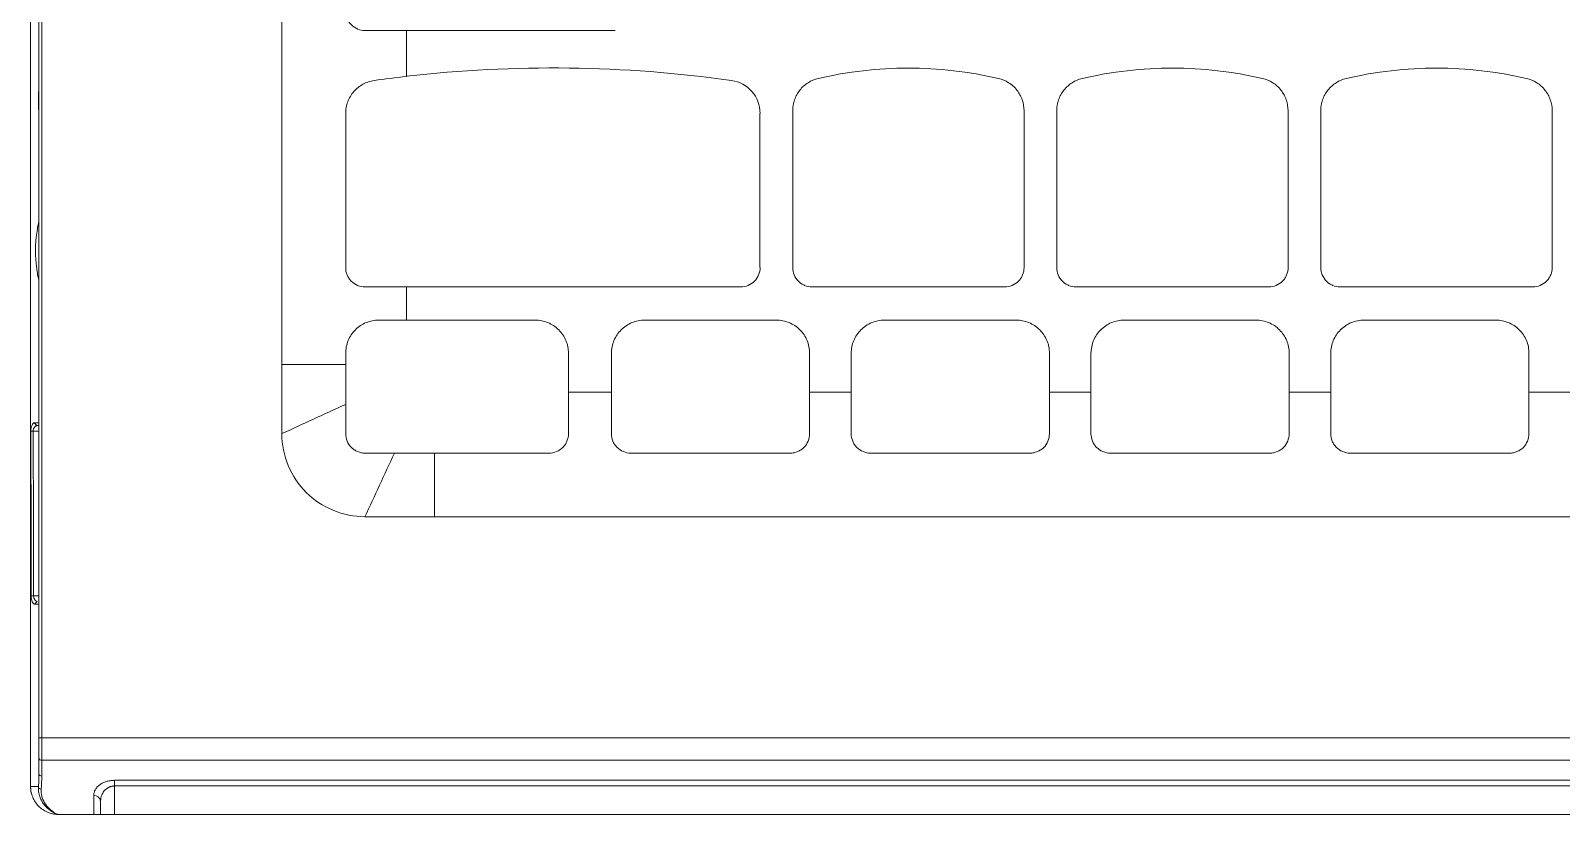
# Model space of a CAD drawing. Header units: millimetres. Extents: x -162 to 162, y -109 to 109.
# Drawn here: x -161.5 to -51.1, y -108.9 to -52.3 of the extents above; entities that cross this region are included whole.
import ezdxf

# ---------------------------------------------------------------- set-up
doc = ezdxf.new("R2010")
doc.units = ezdxf.units.MM

msp = doc.modelspace()

# ---------------------------------------------------------------- linework, layer by layer
at = {"color": 7, "linetype": 'Continuous', "lineweight": 15}
for p, q in [((-160.9, -105.93), (-160.9, 56.43)), ((-160.7, 56.43), (-160.7, -106.09)), ((-143.38, -81.36), (-143.38, 17.64)), ((-134.38, -55.57), (-134.38, -52.27)), ((-119.32, -52.27), (-134.38, -52.27)), ((-138.77, -58.24), (-138.77, -69.37)), ((-108.88, -58.24), (-108.88, -69.37)), ((-106.52, -69.37), (-106.52, -58.05)), ((-89.83, -58.05), (-89.83, -69.37)), ((-87.47, -69.37), (-87.47, -58.05)), ((-70.78, -58.05), (-70.78, -69.37)), ((-68.42, -69.37), (-68.42, -58.05)), ((-51.73, -58.05), (-51.73, -69.37)), ((-134.38, -73.16), (-134.38, -70.77)), ((-110.27, -70.77), (-134.38, -70.77)), ((-91.22, -70.77), (-105.13, -70.77)), ((-72.17, -70.77), (-86.08, -70.77)), ((-53.12, -70.77), (-67.03, -70.77)), ((-134.38, -73.17), (-125.1, -73.17)), ((-117.2, -73.17), (-107.7, -73.17)), ((-99.9, -73.17), (-90.4, -73.17)), ((-82.6, -73.17), (-73.1, -73.17)), ((-65.3, -73.17), (-55.8, -73.17)), ((-138.77, -75.56), (-138.77, -76.35)), ((-122.7, -75.56), (-122.7, -78.36)), ((-119.6, -78.36), (-119.6, -75.56)), ((-105.3, -75.56), (-105.3, -78.36)), ((-102.3, -78.36), (-102.3, -75.56)), ((-88, -75.56), (-88, -78.36)), ((-85, -78.36), (-85, -75.56)), ((-70.7, -75.56), (-70.7, -78.36)), ((-67.7, -78.36), (-67.7, -75.56)), ((-53.4, -75.56), (-53.4, -78.36)), ((-122.7, -78.36), (-119.6, -78.36)), ((-105.3, -78.36), (-102.3, -78.36)), ((-88, -78.36), (-85, -78.36)), ((-70.7, -78.36), (-67.7, -78.36)), ((-53.4, -78.36), (-50.4, -78.36)), ((-161.24, -80.58), (-161.05, -80.78)), ((-161.49, -81.18), (-161.32, -81.18)), ((-160.9, -80.78), (-161.05, -80.78)), ((-124.1, -82.77), (-132.37, -82.77)), ((-118.2, -82.77), (-106.7, -82.77)), ((-100.9, -82.77), (-89.4, -82.77)), ((-83.6, -82.77), (-72.1, -82.77)), ((-66.3, -82.77), (-54.8, -82.77)), ((137.38, -87.36), (-137.38, -87.36)), ((-161.5, -89.35), (-161.5, -89.35)), ((-161.29, -93.08), (-161.46, -93.08)), ((-161.03, -93.48), (-161.22, -93.68)), ((160.9, -103.33), (-160.9, -103.33)), ((160.7, -104.94), (-160.7, -104.94)), ((155.45, -106.39), (-155.45, -106.39)), ((155.45, -106.79), (-155.45, -106.79)), ((-155.45, -106.79), (-155.45, -108.85)), ((-156.95, -107.48), (-156.95, -108.85)), ((-156.45, -107.88), (-156.45, -108.85)), ((-159.54, -108.84), (-159.54, -108.85)), ((159.51, -108.85), (-159.51, -108.85)), ((-159.5, -108.85), (-159.51, -108.85))]:
    msp.add_line(p, q, dxfattribs=at)
at = {"color": 8, "linetype": 'Continuous', "lineweight": 15}
for p, q in [((-160.9, -81.18), (-161.32, -81.18)), ((-161.29, -93.08), (-160.9, -93.08))]:
    msp.add_line(p, q, dxfattribs=at)
at = {"color": 7, "linetype": 'Continuous', "lineweight": 15, "flags": 128}
msp.add_lwpolyline([(-155.45, -106.39), (-155.45, -106.43), (-155.45, -106.47), (-155.45, -106.52), (-155.45, -106.57), (-155.45, -106.62), (-155.45, -106.68), (-155.45, -106.74), (-155.45, -106.79)], dxfattribs=at)
at = {"color": 7, "linetype": 'Continuous', "lineweight": 15}
for centre, radius, start, end in [((-123.83, -147.29), 92.33, 81.9758, 96.5613), ((-98.18, -83.42), 28.45, 76.7943, 103.2057), ((-79.13, -83.42), 28.45, 76.7943, 103.2057), ((-60.08, -83.42), 28.45, 76.7943, 103.2057), ((-111.27, -58.24), 2.4, 0.0007, 81.9759), ((-110.27, -69.37), 1.4, 269.9984, 0.0057), ((-160.72, -104.76), 0.184, 186.6588, 275.3839), ((-160.72, -105.9), 0.184, 186.6588, 275.3839), ((-156.91, -107.94), 0.46, 6.6588, 95.3839), ((-159.71, -108.75), 0.189, 329.0116, 331.2465)]:
    msp.add_arc(centre, radius, start, end, dxfattribs=at)
for points, knots in [([(-161.5, 88.25), (-161.5, 58.65), (-161.5, 29.06), (-161.5, -15.34), (-161.5, -30.15), (-161.5, -52.35), (-161.5, -59.75), (-161.5, -74.55), (-161.5, -81.95), (-161.5, -89.35)], [0, 0, 0, 0, 0.5, 0.5, 0.75, 0.75, 0.875, 0.875, 1, 1, 1, 1]), ([(-138.77, -50.87), (-138.77, -50.96), (-138.76, -51.05), (-138.73, -51.23), (-138.7, -51.32), (-138.63, -51.49), (-138.58, -51.57), (-138.48, -51.72), (-138.42, -51.79), (-138.23, -51.98), (-138.07, -52.09), (-137.74, -52.23), (-137.55, -52.27), (-137.37, -52.27)], [0, 0, 0, 0, 0.125, 0.125, 0.25, 0.25, 0.375, 0.375, 0.5, 0.5, 0.75, 0.75, 1, 1, 1, 1]), ([(-136.71, -55.87), (-137, -55.91), (-137.27, -56), (-137.65, -56.2), (-137.77, -56.28), (-137.99, -56.46), (-138.09, -56.56), (-138.28, -56.78), (-138.36, -56.89), (-138.51, -57.14), (-138.57, -57.27), (-138.67, -57.54), (-138.71, -57.67), (-138.76, -57.95), (-138.77, -58.1), (-138.77, -58.24)], [0, 0, 0, 0, 0.25, 0.25, 0.375, 0.375, 0.5, 0.5, 0.625, 0.625, 0.75, 0.75, 0.875, 0.875, 1, 1, 1, 1]), ([(-106.52, -58.05), (-106.52, -57.78), (-106.48, -57.52), (-106.3, -57.01), (-106.17, -56.77), (-105.84, -56.35), (-105.64, -56.17), (-105.18, -55.88), (-104.94, -55.78), (-104.68, -55.72)], [0, 0, 0, 0, 0.25, 0.25, 0.5, 0.5, 0.75, 0.75, 1, 1, 1, 1]), ([(-91.67, -55.72), (-91.41, -55.78), (-91.17, -55.88), (-90.71, -56.17), (-90.51, -56.35), (-90.18, -56.77), (-90.05, -57.01), (-89.87, -57.52), (-89.83, -57.78), (-89.83, -58.05)], [0, 0, 0, 0, 0.25, 0.25, 0.5, 0.5, 0.75, 0.75, 1, 1, 1, 1]), ([(-87.47, -58.05), (-87.47, -57.78), (-87.43, -57.52), (-87.25, -57.01), (-87.12, -56.77), (-86.79, -56.35), (-86.59, -56.17), (-86.13, -55.88), (-85.89, -55.78), (-85.63, -55.72)], [0, 0, 0, 0, 0.25, 0.25, 0.5, 0.5, 0.75, 0.75, 1, 1, 1, 1]), ([(-72.62, -55.72), (-72.36, -55.78), (-72.12, -55.88), (-71.66, -56.17), (-71.46, -56.35), (-71.13, -56.77), (-71, -57.01), (-70.82, -57.52), (-70.78, -57.78), (-70.78, -58.05)], [0, 0, 0, 0, 0.25, 0.25, 0.5, 0.5, 0.75, 0.75, 1, 1, 1, 1]), ([(-68.42, -58.05), (-68.42, -57.78), (-68.38, -57.52), (-68.2, -57.01), (-68.07, -56.77), (-67.74, -56.35), (-67.54, -56.17), (-67.08, -55.88), (-66.84, -55.78), (-66.58, -55.72)], [0, 0, 0, 0, 0.25, 0.25, 0.5, 0.5, 0.75, 0.75, 1, 1, 1, 1]), ([(-53.57, -55.72), (-53.31, -55.78), (-53.07, -55.88), (-52.61, -56.17), (-52.41, -56.35), (-52.08, -56.77), (-51.95, -57.01), (-51.77, -57.52), (-51.73, -57.78), (-51.73, -58.05)], [0, 0, 0, 0, 0.25, 0.25, 0.5, 0.5, 0.75, 0.75, 1, 1, 1, 1]), ([(-160.91, -58.07), (-160.92, -58.01), (-160.93, -57.9), (-160.94, -57.59), (-160.94, -57.41), (-160.94, -57.05), (-160.93, -56.88), (-160.92, -56.62), (-160.91, -56.54), (-160.91, -56.51)], [0, 0, 0, 0, 0.25, 0.25, 0.5, 0.5, 0.75, 0.75, 1, 1, 1, 1]), ([(-160.9, -66.29), (-160.9, -66.29), (-160.9, -66.29), (-160.9, -63.5), (-160.9, -60.71), (-160.9, -57.92)], [0.2828222, 0.2828222, 0.2828222, 0.2828222, 0.282823, 0.282823, 0.9090701, 0.9090701, 0.9090701, 0.9090701]), ([(-160.91, -66.13), (-160.92, -66.13), (-160.93, -66.14), (-160.94, -66.19), (-160.95, -66.23), (-160.97, -66.33), (-160.98, -66.4), (-161.01, -66.55), (-161.02, -66.64), (-161.07, -66.92), (-161.1, -67.15), (-161.13, -67.52), (-161.14, -67.65), (-161.15, -67.91), (-161.15, -68.04), (-161.15, -68.31), (-161.15, -68.44), (-161.13, -68.7), (-161.12, -68.83), (-161.1, -69.08), (-161.09, -69.2), (-161.06, -69.42), (-161.05, -69.52), (-161.02, -69.72), (-161.01, -69.8), (-160.98, -69.95), (-160.97, -70.02), (-160.95, -70.12), (-160.94, -70.16), (-160.92, -70.21), (-160.92, -70.23), (-160.91, -70.23)], [0, 0, 0, 0, 0.0625, 0.0625, 0.125, 0.125, 0.1875, 0.1875, 0.25, 0.25, 0.375, 0.375, 0.4375, 0.4375, 0.5, 0.5, 0.5625, 0.5625, 0.625, 0.625, 0.6875, 0.6875, 0.75, 0.75, 0.8125, 0.8125, 0.875, 0.875, 0.9375, 0.9375, 1, 1, 1, 1]), ([(-138.77, -69.37), (-138.77, -69.46), (-138.77, -69.55), (-138.73, -69.73), (-138.7, -69.82), (-138.63, -69.99), (-138.59, -70.07), (-138.49, -70.22), (-138.43, -70.29), (-138.24, -70.49), (-138.08, -70.59), (-137.74, -70.73), (-137.56, -70.77), (-137.38, -70.77)], [0, 0, 0, 0, 0.125, 0.125, 0.25, 0.25, 0.375, 0.375, 0.5, 0.5, 0.75, 0.75, 1, 1, 1, 1]), ([(-105.13, -70.77), (-105.31, -70.77), (-105.49, -70.73), (-105.75, -70.62), (-105.83, -70.58), (-105.98, -70.48), (-106.05, -70.42), (-106.24, -70.23), (-106.35, -70.07), (-106.49, -69.73), (-106.52, -69.55), (-106.52, -69.37)], [0, 0, 0, 0, 0.25, 0.25, 0.375, 0.375, 0.5, 0.5, 0.75, 0.75, 1, 1, 1, 1]), ([(-89.83, -69.37), (-89.83, -69.55), (-89.86, -69.73), (-89.97, -69.99), (-90.01, -70.07), (-90.11, -70.22), (-90.17, -70.29), (-90.36, -70.48), (-90.52, -70.59), (-90.86, -70.73), (-91.04, -70.77), (-91.22, -70.77)], [0, 0, 0, 0, 0.25, 0.25, 0.375, 0.375, 0.5, 0.5, 0.75, 0.75, 1, 1, 1, 1]), ([(-86.08, -70.77), (-86.26, -70.77), (-86.44, -70.73), (-86.7, -70.62), (-86.78, -70.58), (-86.93, -70.48), (-87, -70.42), (-87.19, -70.23), (-87.3, -70.07), (-87.44, -69.73), (-87.47, -69.55), (-87.47, -69.37)], [0, 0, 0, 0, 0.25, 0.25, 0.375, 0.375, 0.5, 0.5, 0.75, 0.75, 1, 1, 1, 1]), ([(-70.78, -69.37), (-70.78, -69.55), (-70.81, -69.73), (-70.92, -69.99), (-70.96, -70.07), (-71.06, -70.22), (-71.12, -70.29), (-71.31, -70.48), (-71.47, -70.59), (-71.81, -70.73), (-71.99, -70.77), (-72.17, -70.77)], [0, 0, 0, 0, 0.25, 0.25, 0.375, 0.375, 0.5, 0.5, 0.75, 0.75, 1, 1, 1, 1]), ([(-67.03, -70.77), (-67.21, -70.77), (-67.39, -70.73), (-67.65, -70.62), (-67.73, -70.58), (-67.88, -70.48), (-67.95, -70.42), (-68.14, -70.23), (-68.25, -70.07), (-68.39, -69.73), (-68.42, -69.55), (-68.42, -69.37)], [0, 0, 0, 0, 0.25, 0.25, 0.375, 0.375, 0.5, 0.5, 0.75, 0.75, 1, 1, 1, 1]), ([(-51.73, -69.37), (-51.73, -69.55), (-51.76, -69.73), (-51.87, -69.99), (-51.91, -70.07), (-52.01, -70.22), (-52.07, -70.29), (-52.26, -70.48), (-52.42, -70.59), (-52.76, -70.73), (-52.94, -70.77), (-53.12, -70.77)], [0, 0, 0, 0, 0.25, 0.25, 0.375, 0.375, 0.5, 0.5, 0.75, 0.75, 1, 1, 1, 1]), ([(-160.91, -70.22), (-160.91, -70.22), (-160.9, -70.21), (-160.9, -70.15), (-160.9, -70.1), (-160.9, -70.07)], [0, 0, 0, 0, 0.364951, 0.680391, 1, 1, 1, 1]), ([(-136.38, -73.17), (-136.54, -73.17), (-136.69, -73.18), (-137, -73.24), (-137.15, -73.29), (-137.44, -73.41), (-137.58, -73.48), (-137.84, -73.65), (-137.96, -73.75), (-138.18, -73.98), (-138.28, -74.1), (-138.46, -74.36), (-138.53, -74.5), (-138.71, -74.93), (-138.77, -75.25), (-138.77, -75.56)], [0, 0, 0, 0, 0.125, 0.125, 0.25, 0.25, 0.375, 0.375, 0.5, 0.5, 0.625, 0.625, 0.75, 0.75, 1, 1, 1, 1]), ([(-125.1, -73.17), (-124.94, -73.17), (-124.78, -73.18), (-124.48, -73.24), (-124.33, -73.29), (-124.03, -73.41), (-123.9, -73.48), (-123.64, -73.65), (-123.51, -73.76), (-123.29, -73.98), (-123.19, -74.1), (-123.02, -74.36), (-122.94, -74.5), (-122.76, -74.93), (-122.7, -75.25), (-122.7, -75.56)], [0, 0, 0, 0, 0.125, 0.125, 0.25, 0.25, 0.375, 0.375, 0.5, 0.5, 0.625, 0.625, 0.75, 0.75, 1, 1, 1, 1]), ([(-119.6, -75.56), (-119.6, -75.4), (-119.58, -75.25), (-119.52, -74.94), (-119.48, -74.79), (-119.36, -74.5), (-119.28, -74.36), (-119.11, -74.1), (-119.01, -73.98), (-118.79, -73.76), (-118.67, -73.66), (-118.41, -73.48), (-118.27, -73.41), (-117.83, -73.23), (-117.52, -73.17), (-117.2, -73.17)], [0, 0, 0, 0, 0.125, 0.125, 0.25, 0.25, 0.375, 0.375, 0.5, 0.5, 0.625, 0.625, 0.75, 0.75, 1, 1, 1, 1]), ([(-107.7, -73.17), (-107.54, -73.17), (-107.38, -73.18), (-107.08, -73.24), (-106.93, -73.29), (-106.63, -73.41), (-106.5, -73.48), (-106.24, -73.65), (-106.11, -73.76), (-105.89, -73.98), (-105.79, -74.1), (-105.62, -74.36), (-105.54, -74.5), (-105.36, -74.93), (-105.3, -75.25), (-105.3, -75.56)], [0, 0, 0, 0, 0.125, 0.125, 0.25, 0.25, 0.375, 0.375, 0.5, 0.5, 0.625, 0.625, 0.75, 0.75, 1, 1, 1, 1]), ([(-102.3, -75.56), (-102.3, -75.4), (-102.28, -75.25), (-102.22, -74.94), (-102.18, -74.79), (-102.06, -74.5), (-101.98, -74.36), (-101.81, -74.1), (-101.71, -73.98), (-101.49, -73.76), (-101.37, -73.66), (-101.11, -73.48), (-100.97, -73.41), (-100.53, -73.23), (-100.22, -73.17), (-99.9, -73.17)], [0, 0, 0, 0, 0.125, 0.125, 0.25, 0.25, 0.375, 0.375, 0.5, 0.5, 0.625, 0.625, 0.75, 0.75, 1, 1, 1, 1]), ([(-90.4, -73.17), (-90.24, -73.17), (-90.08, -73.18), (-89.78, -73.24), (-89.63, -73.29), (-89.33, -73.41), (-89.2, -73.48), (-88.94, -73.65), (-88.81, -73.76), (-88.59, -73.98), (-88.49, -74.1), (-88.32, -74.36), (-88.24, -74.5), (-88.06, -74.93), (-88, -75.25), (-88, -75.56)], [0, 0, 0, 0, 0.125, 0.125, 0.25, 0.25, 0.375, 0.375, 0.5, 0.5, 0.625, 0.625, 0.75, 0.75, 1, 1, 1, 1]), ([(-85, -75.56), (-85, -75.4), (-84.98, -75.25), (-84.92, -74.94), (-84.88, -74.79), (-84.76, -74.5), (-84.68, -74.36), (-84.51, -74.1), (-84.41, -73.98), (-84.19, -73.76), (-84.07, -73.66), (-83.81, -73.48), (-83.67, -73.41), (-83.23, -73.23), (-82.92, -73.17), (-82.6, -73.17)], [0, 0, 0, 0, 0.125, 0.125, 0.25, 0.25, 0.375, 0.375, 0.5, 0.5, 0.625, 0.625, 0.75, 0.75, 1, 1, 1, 1]), ([(-73.1, -73.17), (-72.94, -73.17), (-72.78, -73.18), (-72.48, -73.24), (-72.33, -73.29), (-72.03, -73.41), (-71.9, -73.48), (-71.64, -73.65), (-71.51, -73.76), (-71.29, -73.98), (-71.19, -74.1), (-71.02, -74.36), (-70.94, -74.5), (-70.76, -74.93), (-70.7, -75.25), (-70.7, -75.56)], [0, 0, 0, 0, 0.125, 0.125, 0.25, 0.25, 0.375, 0.375, 0.5, 0.5, 0.625, 0.625, 0.75, 0.75, 1, 1, 1, 1]), ([(-67.7, -75.56), (-67.7, -75.4), (-67.68, -75.25), (-67.62, -74.94), (-67.58, -74.79), (-67.46, -74.5), (-67.38, -74.36), (-67.21, -74.1), (-67.11, -73.98), (-66.89, -73.76), (-66.77, -73.66), (-66.51, -73.48), (-66.37, -73.41), (-65.93, -73.23), (-65.62, -73.17), (-65.3, -73.17)], [0, 0, 0, 0, 0.125, 0.125, 0.25, 0.25, 0.375, 0.375, 0.5, 0.5, 0.625, 0.625, 0.75, 0.75, 1, 1, 1, 1]), ([(-55.8, -73.17), (-55.64, -73.17), (-55.48, -73.18), (-55.18, -73.24), (-55.03, -73.29), (-54.73, -73.41), (-54.6, -73.48), (-54.34, -73.65), (-54.21, -73.76), (-53.99, -73.98), (-53.89, -74.1), (-53.72, -74.36), (-53.64, -74.5), (-53.46, -74.93), (-53.4, -75.25), (-53.4, -75.56)], [0, 0, 0, 0, 0.125, 0.125, 0.25, 0.25, 0.375, 0.375, 0.5, 0.5, 0.625, 0.625, 0.75, 0.75, 1, 1, 1, 1]), ([(-161.24, -80.58), (-161.29, -80.58), (-161.35, -80.65), (-161.45, -80.87), (-161.49, -81.02), (-161.49, -81.18)], [0, 0, 0, 0, 0.5, 0.5, 1, 1, 1, 1]), ([(-160.9, -80.58), (-160.9, -80.58), (-160.91, -80.58), (-160.98, -80.58), (-161.01, -80.58), (-161.1, -80.58), (-161.16, -80.58), (-161.24, -80.58)], [0, 0, 0, 0, 0.5, 0.5, 0.75, 0.75, 1, 1, 1, 1]), ([(-161.49, -81.18), (-161.49, -81.63), (-161.48, -82.07), (-161.48, -83.4), (-161.48, -84.29), (-161.47, -86.07), (-161.47, -86.96), (-161.47, -88.73), (-161.47, -89.6), (-161.46, -91.34), (-161.46, -92.21), (-161.46, -93.08)], [0, 0, 0, 0, 0.112179, 0.112179, 0.336536, 0.336536, 0.560893, 0.560893, 0.780447, 0.780447, 1, 1, 1, 1]), ([(-161.05, -80.78), (-161.1, -80.78), (-161.16, -80.82), (-161.24, -80.92), (-161.27, -80.96), (-161.31, -81.06), (-161.32, -81.12), (-161.32, -81.18)], [0, 0, 0, 0, 0.5, 0.5, 0.75, 0.75, 1, 1, 1, 1]), ([(-161.32, -81.18), (-161.32, -81.62), (-161.31, -82.07), (-161.31, -83.4), (-161.31, -84.29), (-161.3, -86.07), (-161.3, -86.96), (-161.3, -88.73), (-161.3, -89.6), (-161.29, -91.34), (-161.29, -92.21), (-161.29, -93.08)], [0, 0, 0, 0, 0.112176, 0.112176, 0.336529, 0.336529, 0.560882, 0.560882, 0.780441, 0.780441, 1, 1, 1, 1]), ([(-137.38, -82.77), (-137.47, -82.77), (-137.56, -82.76), (-137.74, -82.72), (-137.83, -82.69), (-138, -82.62), (-138.08, -82.58), (-138.23, -82.48), (-138.3, -82.42), (-138.49, -82.23), (-138.6, -82.07), (-138.74, -81.73), (-138.77, -81.55), (-138.77, -81.37)], [0, 0, 0, 0, 0.125, 0.125, 0.25, 0.25, 0.375, 0.375, 0.5, 0.5, 0.75, 0.75, 1, 1, 1, 1]), ([(-122.7, -81.37), (-122.7, -81.55), (-122.74, -81.73), (-122.84, -81.99), (-122.88, -82.07), (-122.98, -82.22), (-123.04, -82.29), (-123.24, -82.48), (-123.39, -82.59), (-123.73, -82.73), (-123.91, -82.77), (-124.1, -82.77)], [0, 0, 0, 0, 0.25, 0.25, 0.375, 0.375, 0.5, 0.5, 0.75, 0.75, 1, 1, 1, 1]), ([(-119.6, -81.37), (-119.6, -81.55), (-119.56, -81.73), (-119.46, -81.99), (-119.42, -82.07), (-119.32, -82.22), (-119.26, -82.29), (-119.06, -82.48), (-118.91, -82.59), (-118.57, -82.73), (-118.39, -82.77), (-118.2, -82.77)], [0, 0, 0, 0, 0.25, 0.25, 0.375, 0.375, 0.5, 0.5, 0.75, 0.75, 1, 1, 1, 1]), ([(-106.7, -82.77), (-106.61, -82.77), (-106.51, -82.76), (-106.34, -82.72), (-106.25, -82.69), (-106.08, -82.62), (-106, -82.58), (-105.84, -82.48), (-105.77, -82.42), (-105.58, -82.23), (-105.48, -82.07), (-105.34, -81.73), (-105.3, -81.55), (-105.3, -81.37)], [0, 0, 0, 0, 0.125, 0.125, 0.25, 0.25, 0.375, 0.375, 0.5, 0.5, 0.75, 0.75, 1, 1, 1, 1]), ([(-102.3, -81.37), (-102.3, -81.55), (-102.26, -81.73), (-102.16, -81.99), (-102.12, -82.07), (-102.02, -82.22), (-101.96, -82.29), (-101.76, -82.48), (-101.61, -82.59), (-101.27, -82.73), (-101.09, -82.77), (-100.9, -82.77)], [0, 0, 0, 0, 0.25, 0.25, 0.375, 0.375, 0.5, 0.5, 0.75, 0.75, 1, 1, 1, 1]), ([(-89.4, -82.77), (-89.31, -82.77), (-89.21, -82.76), (-89.04, -82.72), (-88.95, -82.69), (-88.78, -82.62), (-88.7, -82.58), (-88.54, -82.48), (-88.47, -82.42), (-88.28, -82.23), (-88.18, -82.07), (-88.04, -81.73), (-88, -81.55), (-88, -81.37)], [0, 0, 0, 0, 0.125, 0.125, 0.25, 0.25, 0.375, 0.375, 0.5, 0.5, 0.75, 0.75, 1, 1, 1, 1]), ([(-85, -81.37), (-85, -81.55), (-84.96, -81.73), (-84.86, -81.99), (-84.82, -82.07), (-84.72, -82.22), (-84.66, -82.29), (-84.46, -82.48), (-84.31, -82.59), (-83.97, -82.73), (-83.79, -82.77), (-83.6, -82.77)], [0, 0, 0, 0, 0.25, 0.25, 0.375, 0.375, 0.5, 0.5, 0.75, 0.75, 1, 1, 1, 1]), ([(-72.1, -82.77), (-72.01, -82.77), (-71.91, -82.76), (-71.74, -82.72), (-71.65, -82.69), (-71.48, -82.62), (-71.4, -82.58), (-71.24, -82.48), (-71.17, -82.42), (-70.98, -82.23), (-70.88, -82.07), (-70.74, -81.73), (-70.7, -81.55), (-70.7, -81.37)], [0, 0, 0, 0, 0.125, 0.125, 0.25, 0.25, 0.375, 0.375, 0.5, 0.5, 0.75, 0.75, 1, 1, 1, 1]), ([(-67.7, -81.37), (-67.7, -81.55), (-67.66, -81.73), (-67.56, -81.99), (-67.52, -82.07), (-67.42, -82.22), (-67.36, -82.29), (-67.16, -82.48), (-67.01, -82.59), (-66.67, -82.73), (-66.49, -82.77), (-66.3, -82.77)], [0, 0, 0, 0, 0.25, 0.25, 0.375, 0.375, 0.5, 0.5, 0.75, 0.75, 1, 1, 1, 1]), ([(-54.8, -82.77), (-54.71, -82.77), (-54.61, -82.76), (-54.44, -82.72), (-54.35, -82.69), (-54.18, -82.62), (-54.1, -82.58), (-53.94, -82.48), (-53.87, -82.42), (-53.68, -82.23), (-53.58, -82.07), (-53.44, -81.73), (-53.4, -81.55), (-53.4, -81.37)], [0, 0, 0, 0, 0.125, 0.125, 0.25, 0.25, 0.375, 0.375, 0.5, 0.5, 0.75, 0.75, 1, 1, 1, 1]), ([(-132.37, -82.77), (-132.37, -83.32), (-132.37, -84.87), (-132.37, -86.4), (-132.37, -87.36)], [0.4838982, 0.4838982, 0.4838982, 0.4838982, 0.6634042, 0.9902014, 0.9902014, 0.9902014, 0.9902014]), ([(-161.5, -89.35), (-161.5, -88.66), (-161.5, -86.53), (-161.5, -84.4), (-161.5, -82.96)], [0, 0, 0, 0, 0.323587, 1, 1, 1, 1]), ([(-161.5, -106.85), (-161.5, -103.93), (-161.5, -101.02), (-161.5, -95.19), (-161.5, -92.27), (-161.5, -89.35)], [0, 0, 0, 0, 0.5, 0.5, 1, 1, 1, 1]), ([(-161.46, -93.08), (-161.46, -93.24), (-161.43, -93.39), (-161.33, -93.61), (-161.27, -93.68), (-161.22, -93.68)], [0, 0, 0, 0, 0.5, 0.5, 1, 1, 1, 1]), ([(-161.29, -93.08), (-161.29, -93.2), (-161.24, -93.3), (-161.14, -93.44), (-161.08, -93.48), (-161.03, -93.48)], [0, 0, 0, 0, 0.5, 0.5, 1, 1, 1, 1]), ([(-161.22, -93.68), (-161.15, -93.68), (-161.09, -93.68), (-161.01, -93.68), (-160.98, -93.68), (-160.91, -93.68), (-160.9, -93.68), (-160.9, -93.68)], [0, 0, 0, 0, 0.25, 0.25, 0.5, 0.5, 1, 1, 1, 1]), ([(-160.94, -106.83), (-160.93, -106.74), (-160.91, -106.54), (-160.9, -106.24), (-160.9, -106.03), (-160.9, -105.93)], [0, 0, 0, 0, 0.314588, 0.647907, 1, 1, 1, 1]), ([(-161.5, -106.85), (-161.49, -106.85), (-161.48, -106.84), (-161.44, -106.84), (-161.4, -106.84), (-161.35, -106.83), (-161.29, -106.83), (-161.19, -106.83), (-161.08, -106.83), (-160.99, -106.83), (-160.95, -106.83), (-160.94, -106.83)], [0, 0, 0, 0, 0.014377, 0.039286, 0.075733, 0.125183, 0.182289, 0.250192, 0.500094, 0.735738, 1, 1, 1, 1]), ([(-159.54, -108.85), (-159.67, -108.85), (-159.8, -108.83), (-160.05, -108.78), (-160.18, -108.74), (-160.53, -108.58), (-160.75, -108.43), (-161.02, -108.16), (-161.1, -108.05), (-161.24, -107.84), (-161.3, -107.72), (-161.4, -107.49), (-161.44, -107.36), (-161.49, -107.11), (-161.5, -106.98), (-161.5, -106.85)], [0, 0, 0, 0, 0.125, 0.125, 0.25, 0.25, 0.5, 0.5, 0.625, 0.625, 0.75, 0.75, 0.875, 0.875, 1, 1, 1, 1]), ([(-161.43, -107.34), (-161.44, -107.32), (-161.5, -107.17), (-161.5, -107), (-161.5, -106.85)], [0, 0, 0, 0, 0.113536, 1, 1, 1, 1]), ([(-160.94, -106.87), (-160.94, -106.9), (-160.92, -106.95), (-160.84, -107.01), (-160.78, -107.02), (-160.74, -107.03)], [0, 0, 0, 0, 0.5, 0.5, 1, 1, 1, 1]), ([(-159.54, -108.85), (-159.56, -108.85), (-159.59, -108.84), (-159.63, -108.83), (-159.68, -108.81), (-159.75, -108.78), (-159.82, -108.74), (-159.93, -108.68), (-160.05, -108.59), (-160.24, -108.45), (-160.45, -108.25), (-160.63, -108.01), (-160.76, -107.77), (-160.85, -107.55), (-160.91, -107.32), (-160.94, -107.09), (-160.94, -106.94), (-160.94, -106.87)], [0, 0, 0, 0, 0.011825, 0.026184, 0.043198, 0.062962, 0.094336, 0.125781, 0.181711, 0.251019, 0.375531, 0.501093, 0.601834, 0.702369, 0.802444, 0.901762, 1, 1, 1, 1]), ([(-160.74, -107.03), (-160.77, -107.36), (-160.68, -107.7), (-160.4, -108.18), (-160.27, -108.33), (-160.04, -108.54), (-159.96, -108.61), (-159.77, -108.74), (-159.68, -108.82), (-159.54, -108.84)], [0, 0, 0, 0, 0.5, 0.5, 0.75, 0.75, 0.875, 0.875, 1, 1, 1, 1]), ([(-155.45, -106.79), (-155.48, -106.8), (-155.53, -106.8), (-155.61, -106.81), (-155.69, -106.83), (-155.77, -106.85), (-155.84, -106.88), (-155.92, -106.92), (-155.99, -106.97), (-156.06, -107.02), (-156.14, -107.09), (-156.22, -107.19), (-156.31, -107.32), (-156.38, -107.48), (-156.44, -107.67), (-156.45, -107.81), (-156.45, -107.88)], [0, 0, 0, 0, 0.040128, 0.081013, 0.122953, 0.166224, 0.211079, 0.257744, 0.306419, 0.357282, 0.410488, 0.491324, 0.590518, 0.708286, 0.844755, 1, 1, 1, 1]), ([(-159.51, -108.85), (-159.52, -108.85), (-159.52, -108.85), (-159.53, -108.85), (-159.54, -108.85), (-159.54, -108.85)], [0, 0, 0, 0, 0.483193, 0.483193, 1, 1, 1, 1])]:
    msp.add_open_spline(points, degree=3, knots=knots, dxfattribs=at)
for points in [[(-137.37, -52.27), (-136.37, -52.27), (-135.37, -52.27), (-134.38, -52.27)], [(-134.38, -55.57), (-135.16, -55.66), (-135.94, -55.76), (-136.71, -55.87)], [(-137.38, -70.77), (-136.38, -70.77), (-135.38, -70.77), (-134.38, -70.77)], [(-134.38, -73.17), (-135.06, -73.17), (-135.73, -73.17), (-136.38, -73.17)], [(-138.78, -76.36), (-140.33, -76.36), (-141.87, -76.36), (-143.38, -76.36)], [(-138.77, -79.22), (-138.77, -78.22), (-138.77, -77.28), (-138.77, -76.36)], [(-122.7, -78.36), (-122.7, -79.37), (-122.7, -80.37), (-122.7, -81.37)], [(-119.6, -78.36), (-119.6, -79.37), (-119.6, -80.37), (-119.6, -81.37)], [(-105.3, -81.37), (-105.3, -80.37), (-105.3, -79.37), (-105.3, -78.36)], [(-102.3, -78.36), (-102.3, -79.37), (-102.3, -80.37), (-102.3, -81.37)], [(-88, -81.37), (-88, -80.37), (-88, -79.37), (-88, -78.36)], [(-85, -78.36), (-85, -79.37), (-85, -80.37), (-85, -81.37)], [(-70.7, -81.37), (-70.7, -80.37), (-70.7, -79.37), (-70.7, -78.36)], [(-67.7, -78.36), (-67.7, -79.37), (-67.7, -80.37), (-67.7, -81.37)], [(-53.4, -81.37), (-53.4, -80.37), (-53.4, -79.37), (-53.4, -78.36)], [(-138.77, -79.25), (-140.33, -79.96), (-141.86, -80.67), (-143.38, -81.36)], [(-138.77, -81.37), (-138.77, -80.65), (-138.77, -79.94), (-138.77, -79.22)], [(-137.38, -87.36), (-138.95, -87.36), (-142.07, -86.06), (-143.38, -82.94), (-143.38, -81.36)], [(-135.26, -82.77), (-135.97, -84.32), (-136.68, -85.86), (-137.38, -87.36)], [(-135.26, -82.77), (-135.97, -82.77), (-136.67, -82.77), (-137.38, -82.77)], [(-132.39, -82.77), (-133.3, -82.77), (-134.25, -82.77), (-135.26, -82.77)], [(-161.5, -89.35), (-161.5, -95.19), (-161.5, -101.02), (-161.5, -106.85)], [(-160.7, -106.09), (-160.7, -106.4), (-160.71, -106.71), (-160.74, -107.03)], [(-155.45, -106.39), (-155.54, -106.39), (-155.71, -106.4), (-155.97, -106.45), (-156.23, -106.54), (-156.47, -106.67), (-156.68, -106.84), (-156.84, -107.05), (-156.93, -107.27), (-156.95, -107.41), (-156.95, -107.48)], [(-159.54, -108.85), (-159.54, -108.85), (-159.54, -108.85), (-159.54, -108.85)], [(-159.54, -108.85), (-159.53, -108.85), (-159.52, -108.85), (-159.51, -108.85)]]:
    msp.add_open_spline(points, degree=3, dxfattribs=at)

doc.saveas('drawing.dxf')
